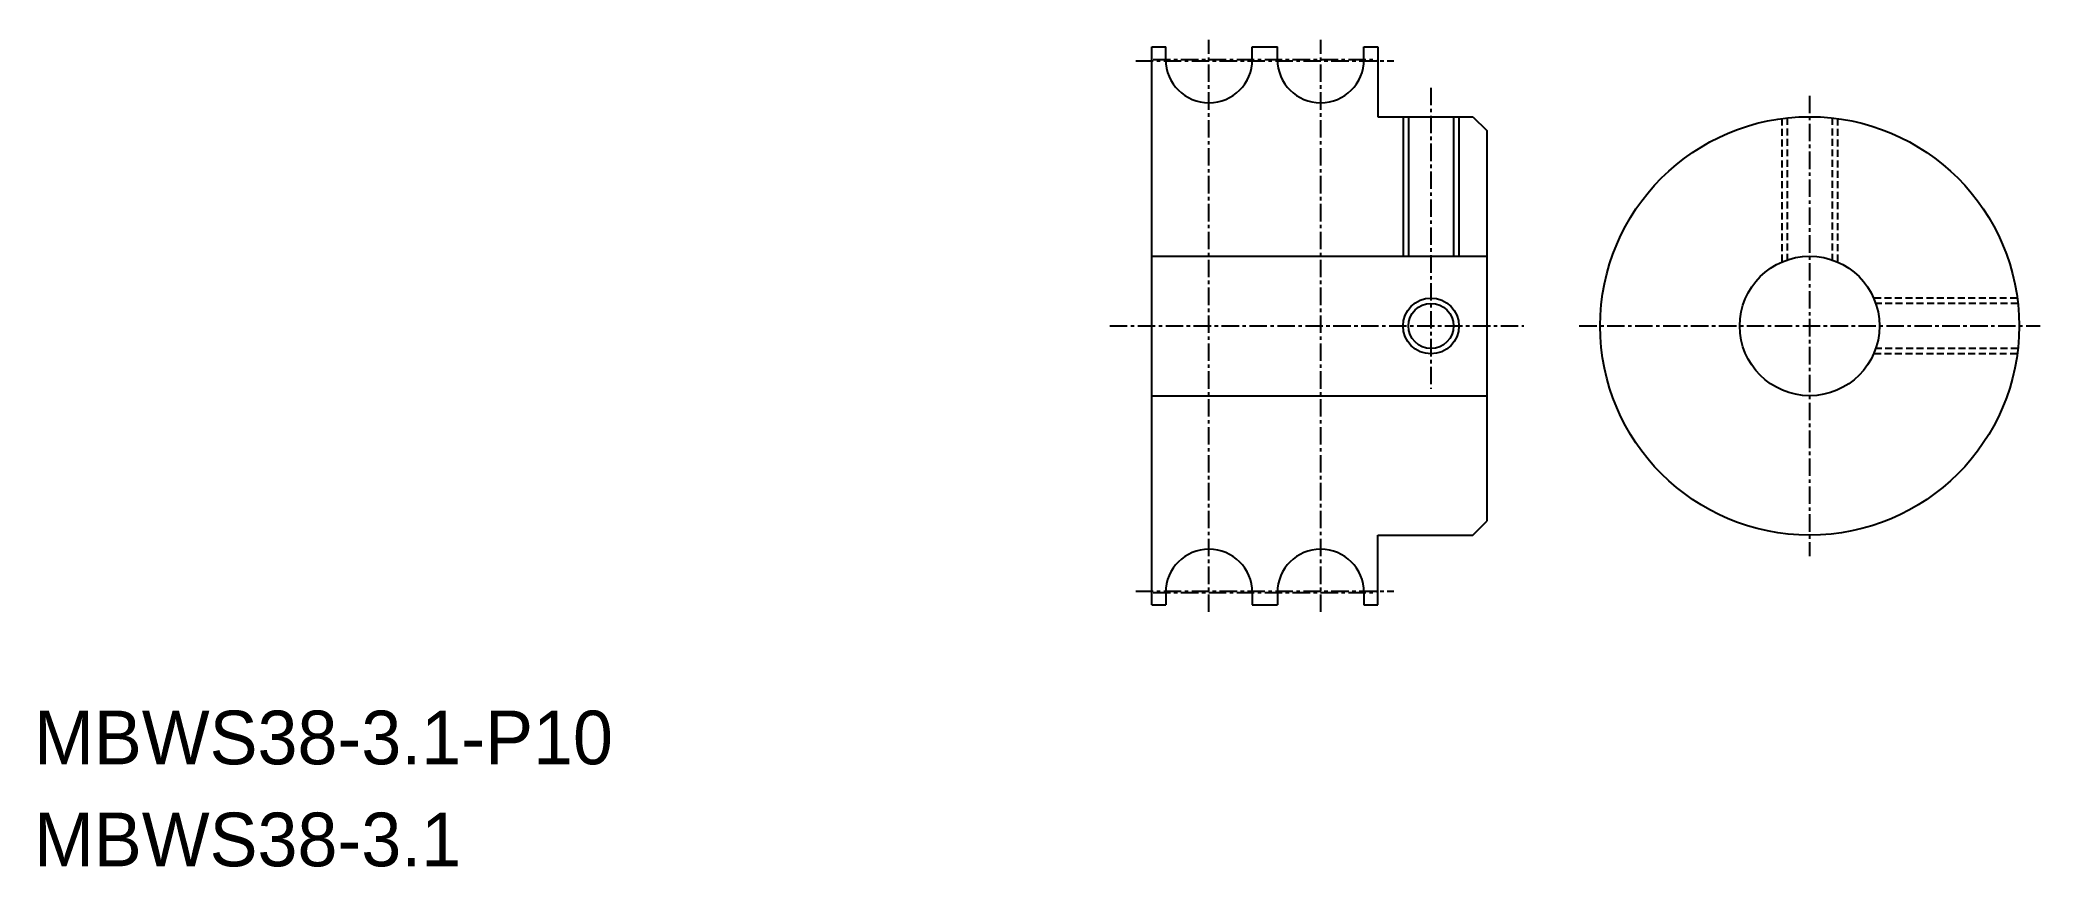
# Model space of a CAD drawing. Extents: x -31 to 112, y -11 to 48.
import ezdxf

# ---------------------------------------------------------------- set-up
doc = ezdxf.new("R2010")
doc.units = 0
doc.linetypes.add('CENTER', pattern=[2, 1.25, -0.25, 0.25, -0.25])
doc.linetypes.add('DASHED', pattern=[0.75, 0.5, -0.25])
doc.layers.get('0').update_dxf_attribs({"linetype": 'CONTINUOUS'})
doc.layers.add('CENTER', color=1, linetype='CENTER')

msp = doc.modelspace()

# ---------------------------------------------------------------- linework, layer by layer
at = {"color": 7, "linetype": 'CONTINUOUS'}
for p, q in [((48.32, 7.73), (48.32, 47.73)), ((48.32, 47.73), (49.32, 47.73)), ((49.32, 46.83), (49.32, 47.73)), ((55.52, 46.83), (55.52, 47.73)), ((55.52, 47.73), (57.32, 47.73)), ((57.32, 46.83), (57.32, 47.73)), ((63.52, 47.73), (64.52, 47.73)), ((63.52, 46.83), (63.52, 47.73)), ((64.52, 47.73), (64.52, 42.73)), ((64.52, 42.73), (71.32, 42.73)), ((66.7, 42.73), (66.7, 32.73)), ((69.94, 42.73), (69.94, 32.73)), ((71.32, 42.73), (72.32, 41.73)), ((72.32, 41.73), (72.32, 13.73)), ((48.32, 32.73), (72.32, 32.73)), ((48.32, 22.73), (72.32, 22.73)), ((71.32, 12.73), (72.32, 13.73)), ((64.52, 12.73), (71.32, 12.73)), ((64.52, 7.73), (64.52, 12.73)), ((49.32, 8.63), (49.32, 7.73)), ((55.52, 8.63), (55.52, 7.73)), ((57.32, 8.63), (57.32, 7.73)), ((63.52, 8.63), (63.52, 7.73)), ((48.32, 7.73), (49.32, 7.73)), ((55.52, 7.73), (57.32, 7.73)), ((63.52, 7.73), (64.52, 7.73))]:
    msp.add_line(p, q, dxfattribs=at)
at = {"color": 3, "linetype": 'CONTINUOUS'}
for p, q in [((66.32, 42.73), (66.32, 32.73)), ((70.32, 42.73), (70.32, 32.73))]:
    msp.add_line(p, q, dxfattribs=at)
at = {"color": 3, "linetype": 'DASHED'}
for p, q in [((93.44, 42.6), (93.44, 32.31)), ((93.82, 42.64), (93.82, 32.46)), ((97.06, 42.64), (97.06, 32.46)), ((97.44, 42.6), (97.44, 32.31)), ((110.3, 29.73), (100.02, 29.73)), ((110.35, 29.35), (100.17, 29.35)), ((110.35, 26.11), (100.17, 26.11)), ((110.3, 25.73), (100.02, 25.73))]:
    msp.add_line(p, q, dxfattribs=at)
at = {"color": 7, "linetype": 'CONTINUOUS'}
for centre, radius in [((95.44, 27.73), 15), ((95.44, 27.73), 5), ((68.32, 27.73), 1.62)]:
    msp.add_circle(centre, radius, dxfattribs=at)
at = {"color": 3, "linetype": 'CONTINUOUS'}
msp.add_circle((68.32, 27.73), 2, dxfattribs=at)
at = {"color": 7, "linetype": 'CONTINUOUS'}
for centre, start, end in [((52.42, 46.83), 180, 0), ((60.42, 46.83), 180, 0), ((52.42, 8.63), 360, 180), ((60.42, 8.63), 360, 180)]:
    msp.add_arc(centre, 3.1, start, end, dxfattribs=at)
at = {"layer": 'CENTER', "color": 1, "linetype": 'CENTER'}
for p, q in [((52.42, 7.23), (52.42, 48.23)), ((60.42, 7.23), (60.42, 48.23)), ((47.18, 46.73), (65.65, 46.73)), ((48.41, 46.83), (64.42, 46.83)), ((68.32, 44.8), (68.32, 23.23)), ((95.44, 44.23), (95.44, 11.23)), ((45.32, 27.73), (74.96, 27.73)), ((78.94, 27.73), (111.94, 27.73)), ((47.18, 8.73), (65.65, 8.73)), ((48.41, 8.63), (64.42, 8.63))]:
    msp.add_line(p, q, dxfattribs=at)

# ---------------------------------------------------------------- texts
at = {"color": 7, "linetype": 'CONTINUOUS'}
for s, height, p in [('MBWS38-3.1-P10', 3.8472, (-31.73, -3.69)), ('MBWS38-3.1', 3.847, (-31.73, -11))]:
    msp.add_text(s, height=height, dxfattribs=at).set_placement(p)

doc.saveas('drawing.dxf')
